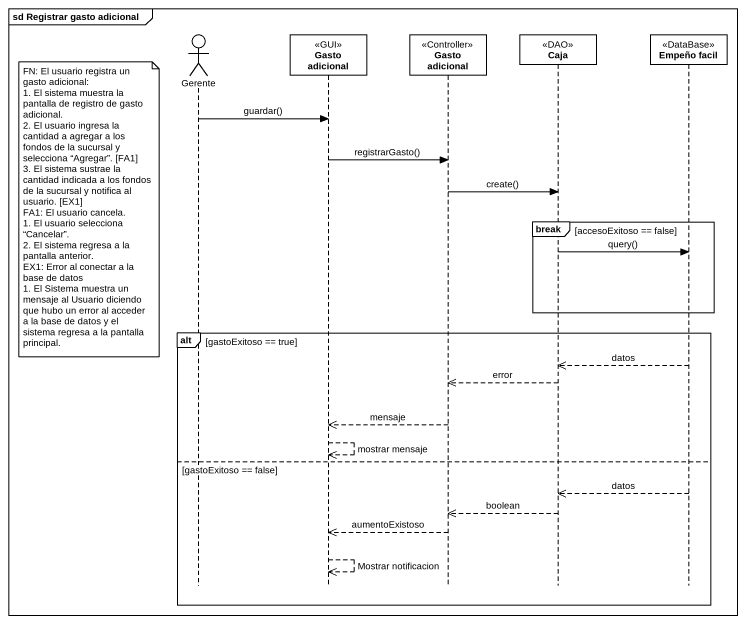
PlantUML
@startuml
mainframe sd Registrar gasto adicional
hide footbox
actor Gerente
participant "Gasto adicional" as Gasto_adicional <<GUI>>
participant "Gasto adicional" as Gasto_adicional_2 <<Controller>>
participant Caja <<DAO>>
participant "Empeño facil" as Empeño_facil <<DataBase>>

Gerente -> Gasto_adicional : guardar()
Gasto_adicional -> Gasto_adicional_2 : registrarGasto()
Gasto_adicional_2 -> Caja : create()
note left of Gerente
  FN: El usuario registra un gasto adicional:
  1. El sistema muestra la pantalla de registro de gasto adicional.
  2. El usuario ingresa la cantidad a agregar a los fondos de la sucursal y selecciona “Agregar”. [FA1]
  3. El sistema sustrae la cantidad indicada a los fondos de la sucursal y notifica al usuario. [EX1]
  FA1: El usuario cancela.
  1. El usuario selecciona “Cancelar”.
  2. El sistema regresa a la pantalla anterior.
  EX1: Error al conectar a la base de datos
  1. El Sistema muestra un mensaje al Usuario diciendo que hubo un error al acceder a la base de datos y el sistema regresa a la pantalla principal.
end note
break accesoExitoso == false
  Caja -> Empeño_facil : query()
end
alt gastoExitoso == true
  Empeño_facil -->> Caja : datos
  Caja -->> Gasto_adicional_2 : error
  Gasto_adicional_2 -->> Gasto_adicional : mensaje
  Gasto_adicional -->> Gasto_adicional : mostrar mensaje
else gastoExitoso == false
  Empeño_facil -->> Caja : datos
  Caja -->> Gasto_adicional_2 : boolean
  Gasto_adicional_2 -->> Gasto_adicional : aumentoExistoso
  Gasto_adicional -->> Gasto_adicional : Mostrar notificacion
end
@enduml
